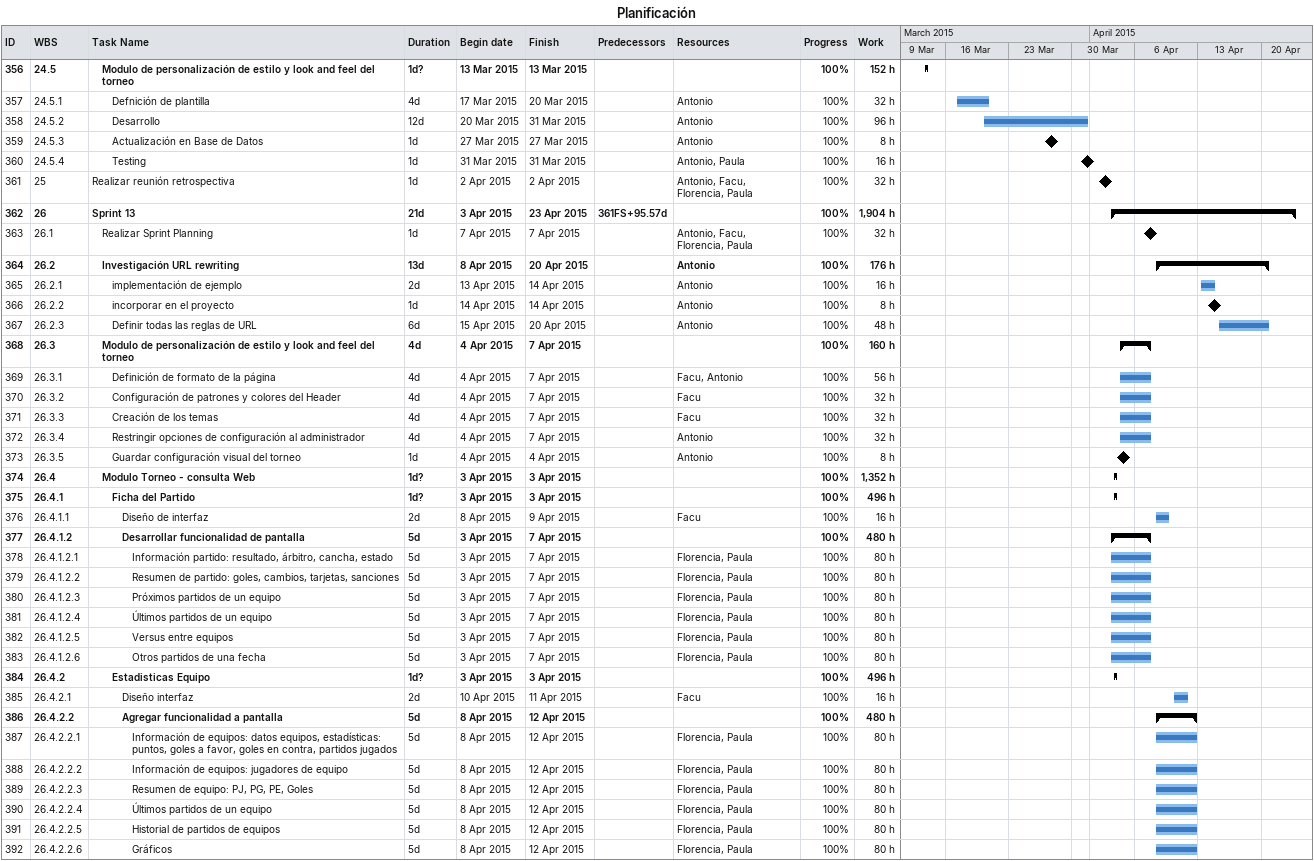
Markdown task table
Planificación

| ID | WBS | Task | Duration | Start | Finish | Predecessors | Resources | % complete | Work (h) |
|---|---|---|---|---|---|---|---|---|---|
| 356 | 24.5 | **Modulo de personalización de estilo y look and feel del torneo** | 1d? | 2015-03-13 | 2015-03-13 |  |  | 100 | 152 |
| 357 | 24.5.1 | Defnición de plantilla | 4d | 2015-03-17 | 2015-03-20 |  | Antonio | 100 | 32 |
| 358 | 24.5.2 | Desarrollo | 12d | 2015-03-20 | 2015-03-31 |  | Antonio | 100 | 96 |
| 359 | 24.5.3 | Actualización en Base de Datos | 1d | 2015-03-27 | 2015-03-27 |  | Antonio | 100 | 8 |
| 360 | 24.5.4 | Testing | 1d | 2015-03-31 | 2015-03-31 |  | Antonio, Paula | 100 | 16 |
| 361 | 25 | Realizar reunión retrospectiva | 1d | 2015-04-02 | 2015-04-02 |  | Antonio, Facu, Florencia, Paula | 100 | 32 |
| 362 | 26 | **Sprint 13** | 21d | 2015-04-03 | 2015-04-23 | 361FS+95.57d |  | 100 | 1904 |
| 363 | 26.1 | Realizar Sprint Planning | 1d | 2015-04-07 | 2015-04-07 |  | Antonio, Facu, Florencia, Paula | 100 | 32 |
| 364 | 26.2 | **Investigación URL rewriting** | 13d | 2015-04-08 | 2015-04-20 |  | Antonio | 100 | 176 |
| 365 | 26.2.1 | implementación de ejemplo | 2d | 2015-04-13 | 2015-04-14 |  | Antonio | 100 | 16 |
| 366 | 26.2.2 | incorporar en el proyecto | 1d | 2015-04-14 | 2015-04-14 |  | Antonio | 100 | 8 |
| 367 | 26.2.3 | Definir todas las reglas de URL | 6d | 2015-04-15 | 2015-04-20 |  | Antonio | 100 | 48 |
| 368 | 26.3 | **Modulo de personalización de estilo y look and feel del torneo** | 4d | 2015-04-04 | 2015-04-07 |  |  | 100 | 160 |
| 369 | 26.3.1 | Definición de formato de la página | 4d | 2015-04-04 | 2015-04-07 |  | Facu, Antonio | 100 | 56 |
| 370 | 26.3.2 | Configuración de patrones y colores del Header | 4d | 2015-04-04 | 2015-04-07 |  | Facu | 100 | 32 |
| 371 | 26.3.3 | Creación de los temas | 4d | 2015-04-04 | 2015-04-07 |  | Facu | 100 | 32 |
| 372 | 26.3.4 | Restringir opciones de configuración al administrador | 4d | 2015-04-04 | 2015-04-07 |  | Antonio | 100 | 32 |
| 373 | 26.3.5 | Guardar configuración visual del torneo | 1d | 2015-04-04 | 2015-04-04 |  | Antonio | 100 | 8 |
| 374 | 26.4 | **Modulo Torneo - consulta Web** | 1d? | 2015-04-03 | 2015-04-03 |  |  | 100 | 1352 |
| 375 | 26.4.1 | **Ficha del Partido** | 1d? | 2015-04-03 | 2015-04-03 |  |  | 100 | 496 |
| 376 | 26.4.1.1 | Diseño de interfaz | 2d | 2015-04-08 | 2015-04-09 |  | Facu | 100 | 16 |
| 377 | 26.4.1.2 | **Desarrollar funcionalidad de pantalla** | 5d | 2015-04-03 | 2015-04-07 |  |  | 100 | 480 |
| 378 | 26.4.1.2.1 | Información partido: resultado, árbitro, cancha, estado | 5d | 2015-04-03 | 2015-04-07 |  | Florencia, Paula | 100 | 80 |
| 379 | 26.4.1.2.2 | Resumen de partido: goles, cambios, tarjetas, sanciones | 5d | 2015-04-03 | 2015-04-07 |  | Florencia, Paula | 100 | 80 |
| 380 | 26.4.1.2.3 | Próximos partidos de un equipo | 5d | 2015-04-03 | 2015-04-07 |  | Florencia, Paula | 100 | 80 |
| 381 | 26.4.1.2.4 | Últimos partidos de un equipo | 5d | 2015-04-03 | 2015-04-07 |  | Florencia, Paula | 100 | 80 |
| 382 | 26.4.1.2.5 | Versus entre equipos | 5d | 2015-04-03 | 2015-04-07 |  | Florencia, Paula | 100 | 80 |
| 383 | 26.4.1.2.6 | Otros partidos de una fecha | 5d | 2015-04-03 | 2015-04-07 |  | Florencia, Paula | 100 | 80 |
| 384 | 26.4.2 | **Estadisticas Equipo** | 1d? | 2015-04-03 | 2015-04-03 |  |  | 100 | 496 |
| 385 | 26.4.2.1 | Diseño interfaz | 2d | 2015-04-10 | 2015-04-11 |  | Facu | 100 | 16 |
| 386 | 26.4.2.2 | **Agregar funcionalidad a pantalla** | 5d | 2015-04-08 | 2015-04-12 |  |  | 100 | 480 |
| 387 | 26.4.2.2.1 | Información de equipos: datos equipos, estadísticas: puntos, goles a favor, goles en contra, partidos jugados | 5d | 2015-04-08 | 2015-04-12 |  | Florencia, Paula | 100 | 80 |
| 388 | 26.4.2.2.2 | Información de equipos: jugadores de equipo | 5d | 2015-04-08 | 2015-04-12 |  | Florencia, Paula | 100 | 80 |
| 389 | 26.4.2.2.3 | Resumen de equipo: PJ, PG, PE, Goles | 5d | 2015-04-08 | 2015-04-12 |  | Florencia, Paula | 100 | 80 |
| 390 | 26.4.2.2.4 | Últimos partidos de un equipo | 5d | 2015-04-08 | 2015-04-12 |  | Florencia, Paula | 100 | 80 |
| 391 | 26.4.2.2.5 | Historial de partidos de equipos | 5d | 2015-04-08 | 2015-04-12 |  | Florencia, Paula | 100 | 80 |
| 392 | 26.4.2.2.6 | Gráficos | 5d | 2015-04-08 | 2015-04-12 |  | Florencia, Paula | 100 | 80 |
